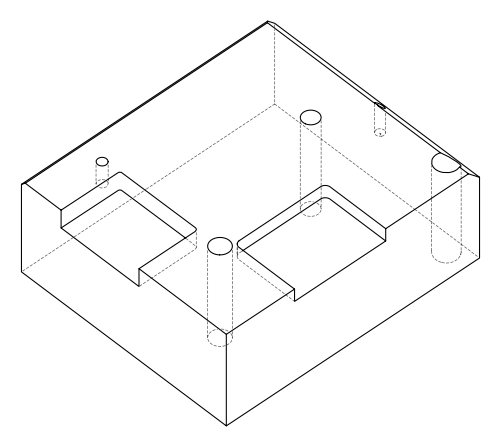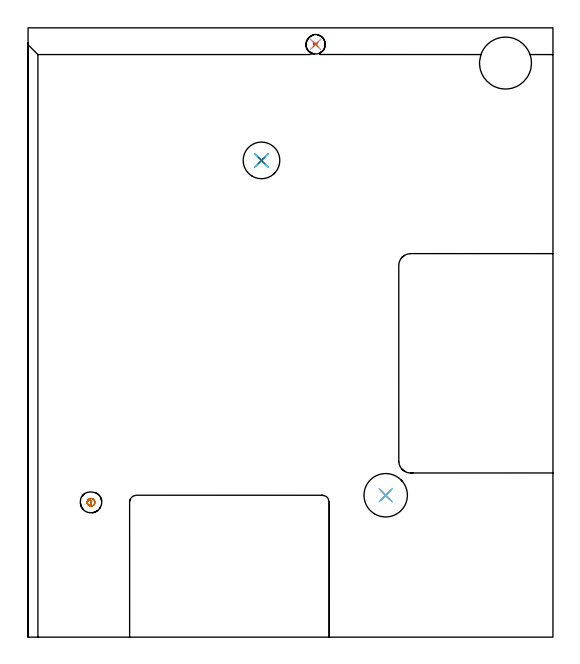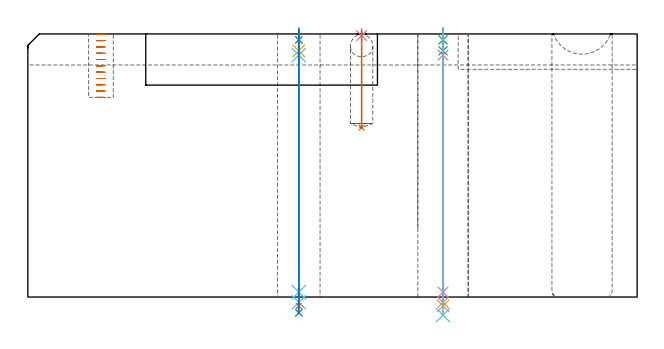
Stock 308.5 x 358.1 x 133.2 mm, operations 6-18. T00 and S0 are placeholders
(PLAN: 18 operations, 14 tool changes, 129 min)
(1 AREA_MILL | FG_CHAMFER_SURFACE | UGT0205_001 | 14.64 min | 38021 mm3)
(2 AREA_MILL_1 | FG_CHAMFER_SURFACE_1 | UGT0205_001 | 8.43 min | 5786 mm3)
(3 MILL_SLOT | SLOT_PARTIAL_RECTANGULAR | UGT0201_131 | Follow Part, ap 3.475, ae 75% | 22.26 min | 208690 mm3)
(4 MILL_SLOT_1 | SLOT_PARTIAL_RECTANGULAR_1 | NXT0201_009 | Follow Part, ap 2, ae 75% | 72.77 min | 253220 mm3)
(5 MILL_THROUGH_HOLE_FROM_SOLID_MATERIAL | STEP1HOLE_1 | NXT0201_007 | Circular | 6.01 min | 96014 mm3)
(6 MILL_BLIND_HOLE_FROM_SOLID_MATERIAL | STEP1POCKET | NXT0201_009 | Spiral | 1 min | 3961 mm3)
(7 SPOT_DRILL | STEP1HOLE | NXT0321_9005460120000 | 0.05 min | 174 mm3)
(8 SPOT_DRILL_1 | STEP1HOLE_2 | NXT0321_9005460120000 | 0.05 min | 227 mm3)
(9 SPOT_DRILL_2 | STEP1POCKET_1 | NXT0321_9005460120000 | 0.03 min | 0 mm3)
(10 DRILL_BLIND_HOLE_INTO_CENTER | STEP1HOLE | UGT0301_180 | 0.04 min | 84 mm3)
(11 GUN_DRILL_THROUGH_HOLE | STEP1HOLE | UGT0307_001 | 0.59 min | 2425 mm3)
(12 SPADE_DRILL_TO_ENLARGE_THROUGH_HOLE | STEP1HOLE | UGT0306_004 | 0.56 min | 16284 mm3)
(13 DRILL_TO_ENLARGE_THROUGH_HOLE | STEP1HOLE | UGT0301_052 | 0.57 min | 29274 mm3)
(14 DRILL_BLIND_HOLE_INTO_CENTER_1 | STEP1HOLE_2 | UGT0301_180 | 0.04 min | 135 mm3)
(15 GUN_DRILL_THROUGH_HOLE_1 | STEP1HOLE_2 | UGT0307_001 | 0.6 min | 2429 mm3)
(16 SPADE_DRILL_TO_ENLARGE_THROUGH_HOLE_1 | STEP1HOLE_2 | UGT0306_004 | 0.56 min | 16335 mm3)
(17 DRILL_TO_ENLARGE_THROUGH_HOLE_1 | STEP1HOLE_2 | UGT0301_386 | 0.58 min | 48893 mm3)
(18 DRILL_BLIND_HOLE_INTO_CENTER_2 | STEP1POCKET_1 | NXT0301_084 | 0.2 min | 4001 mm3)
(TOOL UGT0205_001 | Chamfer Mill 20 x 3 x 45 deg. | D20 FL50 Z2)
(TOOL UGT0201_131 | Carbide End Mill 13.9 | D13.9 FL30 Z4)
(TOOL NXT0201_009 | ENDMILL 8mm [2P460-0800-NA 1630] | D8 FL26 Z6)
(TOOL NXT0201_007 | ENDMILL 25mm [R216.25-25050GCK54P 1620] | D25 R3 FL54 Z5)
(TOOL NXT0321_9005460120000 | NC Spot Drill, 142deg, 12mm, Carbide, Uncoated | D12 PA142 FL30 Z2)
(TOOL UGT0301_180 | Twist Drill 5.7 mm | D5.7 PA118 FL55 Z2)
(TOOL UGT0307_001 | Gun Drill 5 mm | D5 PA130 FL24 Z1)
(TOOL UGT0306_004 | Spade Drill 13.5mm | D13.5 PA132 FL10 Z2)
(TOOL UGT0301_052 | Twist Drill 21.5 mm | D21.5 PA118 FL150 Z2)
(TOOL UGT0301_386 | Twist Drill 25.5 mm | D25.5 PA118 FL165 Z2)
(TOOL NXT0301_084 | Carbide Drill 11.3mm [860.1-1130-034A1-MM 2214] | D11.3 PA140 FL55 Z2)
(OP 6 MILL_BLIND_HOLE_FROM_SOLID_MATERIAL)
G17 G21 G94 G90
T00 M6
G54
G17 G0 G90 X37. Y79.3 S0 M3
G43 Z143.2 H1
Z133.009
G94 G3 X37.364 Y79.744 R0.371 F250.
X36.781 Y80.403 R0.874
X35.211 Y80.007 R1.51
X34.921 Y78.439 R1.466
X37.861 Y77.221 R2.25
X34.921 Y78.439 R-2.25
X36.391 Y77.83 R1.125
X37. Y79.3 R1.125
G0 Z129.818
G3 X37.364 Y79.744 R0.371
X36.781 Y80.403 R0.874
X35.211 Y80.007 R1.51
X34.921 Y78.439 R1.466
X37.861 Y77.221 R2.25
X34.921 Y78.439 R-2.25
X36.391 Y77.83 R1.125
X37. Y79.3 R1.125
G0 Z126.627
G3 X37.364 Y79.744 R0.371
X36.781 Y80.403 R0.874
X35.211 Y80.007 R1.51
X34.921 Y78.439 R1.466
X37.861 Y77.221 R2.25
X34.921 Y78.439 R-2.25
X36.391 Y77.83 R1.125
X37. Y79.3 R1.125
G0 Z123.436
G3 X37.364 Y79.744 R0.371
X36.781 Y80.403 R0.874
X35.211 Y80.007 R1.51
X34.921 Y78.439 R1.466
X37.861 Y77.221 R2.25
X34.921 Y78.439 R-2.25
X36.391 Y77.83 R1.125
X37. Y79.3 R1.125
G0 Z120.245
G3 X37.364 Y79.744 R0.371
X36.781 Y80.403 R0.874
X35.211 Y80.007 R1.51
X34.921 Y78.439 R1.466
X37.861 Y77.221 R2.25
X34.921 Y78.439 R-2.25
X36.391 Y77.83 R1.125
X37. Y79.3 R1.125
G0 Z117.055
G3 X37.364 Y79.744 R0.371
X36.781 Y80.403 R0.874
X35.211 Y80.007 R1.51
X34.921 Y78.439 R1.466
X37.861 Y77.221 R2.25
X34.921 Y78.439 R-2.25
X36.391 Y77.83 R1.125
X37. Y79.3 R1.125
G0 Z113.864
G3 X37.364 Y79.744 R0.371
X36.781 Y80.403 R0.874
X35.211 Y80.007 R1.51
X34.921 Y78.439 R1.466
X37.861 Y77.221 R2.25
X34.921 Y78.439 R-2.25
X36.391 Y77.83 R1.125
X37. Y79.3 R1.125
G0 Z110.673
G3 X37.364 Y79.744 R0.371
X36.781 Y80.403 R0.874
X35.211 Y80.007 R1.51
X34.921 Y78.439 R1.466
X37.861 Y77.221 R2.25
X34.921 Y78.439 R-2.25
X36.391 Y77.83 R1.125
X37. Y79.3 R1.125
G0 Z107.482
G3 X37.364 Y79.744 R0.371
X36.781 Y80.403 R0.874
X35.211 Y80.007 R1.51
X34.921 Y78.439 R1.466
X37.861 Y77.221 R2.25
X34.921 Y78.439 R-2.25
X36.391 Y77.83 R1.125
X37. Y79.3 R1.125
G0 Z104.291
G3 X37.364 Y79.744 R0.371
X36.781 Y80.403 R0.874
X35.211 Y80.007 R1.51
X34.921 Y78.439 R1.466
X37.861 Y77.221 R2.25
X34.921 Y78.439 R-2.25
X36.391 Y77.83 R1.125
X37. Y79.3 R1.125
G0 Z101.1
G3 X37.364 Y79.744 R0.371
X36.781 Y80.403 R0.874
X35.211 Y80.007 R1.51
X34.921 Y78.439 R1.466
X37.861 Y77.221 R2.25
X34.921 Y78.439 R-2.25
X36.391 Y77.83 R1.125
X37. Y79.3 R1.125
G0 Z143.2
M5
M2
(OP 7 SPOT_DRILL)
G17 G21 G94 G90
T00 M6
G54
G17 G0 G90 X137.2 Y280.2 S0 M3
G43 Z143.2 H0
G94 G81 G98 Z130.2 F250. R136.2
G80
M5
M2
(OP 8 SPOT_DRILL_1)
G17 G21 G94 G90
T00 M6
G54
G17 G0 G90 X210.2 Y83.4 S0 M3
G43 Z143.2 H0
G94 G81 G98 Z130.2 F250. R136.2
G80
M5
M2
(OP 9 SPOT_DRILL_2)
G17 G21 G94 G90
T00 M6
G54
G17 G0 G90 X169. Y348.4 S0 M3
G43 Z143.2 H0
G94 G81 G98 Z132.364 F250. R135.85
G80
M5
M2
(OP 10 DRILL_BLIND_HOLE_INTO_CENTER)
G17 G21 G94 G90
T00 M6
G54
G17 G0 G90 X137.2 Y280.2 S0 M3
G43 Z143.2 H0
G94 G81 G98 Z124.65 F250. R135.2
G80
M5
M2
(OP 11 GUN_DRILL_THROUGH_HOLE)
G17 G21 G94 G90
T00 M6
G54
G17 G0 G90 X137.2 Y280.2 M8
G43 Z143.2 H0
Z131.312
S716 M3
G94 G1 Z122.486 F125. M26
G4 X.084
Z2.5 F250.
G4 X.084
Z-2.666 F125.
G4 X.084
M5
M9
G0 Z131.312
Z143.2
M2
(OP 12 SPADE_DRILL_TO_ENLARGE_THROUGH_HOLE)
G17 G21 G94 G90
T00 M6
G54
G17 G0 G90 X137.2 Y280.2 S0 M3
G43 Z143.2 H0
G94 G73 G98 Z-4.505 F250. Q12.519 R135.2
G80
M5
M2
(OP 13 DRILL_TO_ENLARGE_THROUGH_HOLE)
G17 G21 G94 G90
T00 M6
G54
G17 G0 G90 X137.2 Y280.2 S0 M3
G43 Z143.2 H0
G94 G73 G98 Z-7.959 F250. Q20.166 R135.2
G80
M5
M2
(OP 14 DRILL_BLIND_HOLE_INTO_CENTER_1)
G17 G21 G94 G90
T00 M6
G54
G17 G0 G90 X210.2 Y83.4 S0 M3
G43 Z143.2 H0
G94 G81 G98 Z124.65 F250. R135.2
G80
M5
M2
(OP 15 GUN_DRILL_THROUGH_HOLE_1)
G17 G21 G94 G90
T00 M6
G54
G17 G0 G90 X210.2 Y83.4 M8
G43 Z143.2 H0
Z132.272
S716 M3
G94 G1 Z122.486 F125. M26
G4 X.084
Z2.5 F250.
G4 X.084
Z-2.666 F125.
G4 X.084
M5
M9
G0 Z132.272
Z143.2
M2
(OP 16 SPADE_DRILL_TO_ENLARGE_THROUGH_HOLE_1)
G17 G21 G94 G90
T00 M6
G54
G17 G0 G90 X210.2 Y83.4 S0 M3
G43 Z143.2 H0
G94 G73 G98 Z-4.505 F250. Q12.519 R135.2
G80
M5
M2
(OP 17 DRILL_TO_ENLARGE_THROUGH_HOLE_1)
G17 G21 G94 G90
T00 M6
G54
G17 G0 G90 X210.2 Y83.4 S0 M3
G43 Z143.2 H0
G94 G73 G98 Z-9.161 F250. Q23.727 R135.2
G80
M5
M2
(OP 18 DRILL_BLIND_HOLE_INTO_CENTER_2)
G17 G21 G94 G90
T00 M6
G54
G17 G0 G90 X169. Y348.4 S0 M3
G43 Z143.2 H1
G94 G81 G98 Z85.8 F250. R134.85
G80
M5
M2
